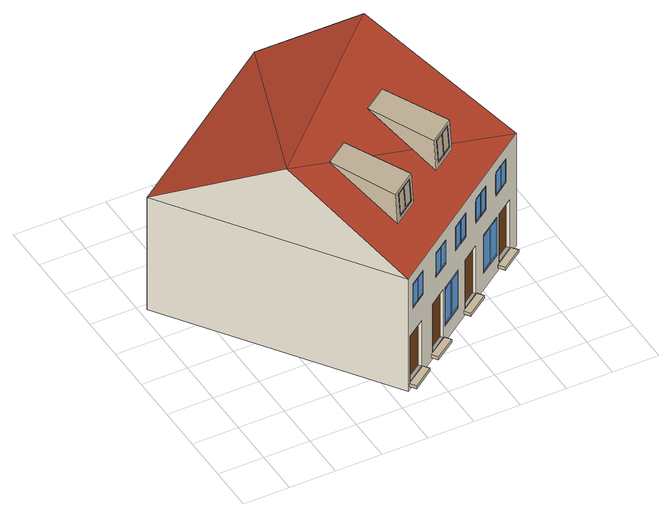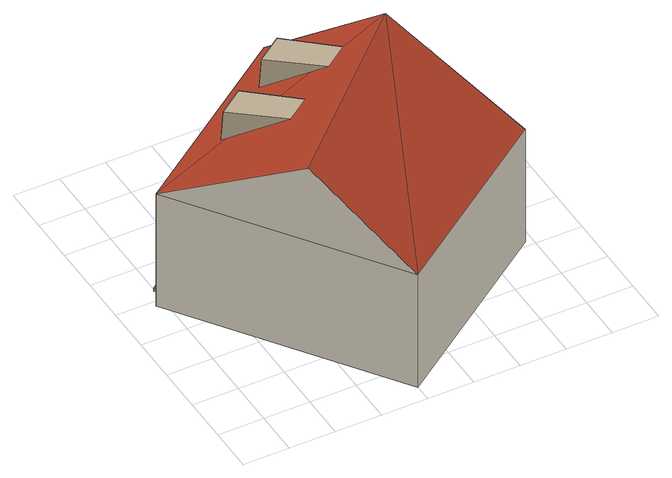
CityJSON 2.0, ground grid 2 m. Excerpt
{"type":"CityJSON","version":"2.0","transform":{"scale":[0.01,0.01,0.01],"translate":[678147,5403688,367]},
"CityObjects":{
"building1":{"type":"Building","attributes":{"measuredHeight":9.46},"children":["building1-1","building1-2","building1-3","building1-4","building1-5","building1-6"],"geometry":[{"type":"MultiSurface","lod":"3","boundaries":[[[0,1,2]],[[1,3,2]],[[3,1,4]],[[1,0,5]],[[6,7,3,4],[8,9,10,11],[12,13,14,15],[16,17,18,19],[20,21,22,23],[24,25,26,27],[28,29,30,31],[32,33,34,35],[36,37,38,39],[40,41,42,43],[44,45,46,47],[48,49,50,51]],[[52,6,4,5]],[[53,52,5,0]],[[7,53,0,3]],[[19,18,54,55]],[[13,12,56,57]],[[11,10,58,59]],[[15,14,60,61]],[[17,16,62,63]],[[9,8,64,65]],[[20,23,66,67]],[[22,21,68,69]],[[3,0,2]],[[4,1,5]],[[70,71,72,73]],[[74,75,71,70]],[[76,77,78,73]],[[79,80,81,82]],[[73,72,83,76]],[[84,85,86,87]],[[88,89,90,91]],[[92,93,94,95]],[[96,97,98,99]],[[25,24,27,26],[74,70,73,78,100,101,77,76]],[[102,103,104,105],[80,81,82,79]],[[90,89,106,107]],[[108,109,82,81]],[[26,110,111,27]],[[77,105,104,78]],[[107,109,112,113,108,114,91,90]],[[24,115,116,25]],[[72,71,75,83],[85,86,95,92]],[[76,83,75,74]],[[98,97,117,118]],[[112,79,82,109]],[[85,84,93,92]],[[119,120,96,99]],[[97,96,89,88]],[[101,102,105,77]],[[118,119,99,98],[93,84,87,94]],[[86,95,92,85]],[[114,121,88,91]],[[115,24,27,111]],[[110,26,25,116]],[[118,117,120,119]],[[107,106,121,114,108,109]],[[113,108,81,80]],[[78,104,103,100]],[[113,80,79,112]],[[87,86,95,94]],[[100,103,102,101]],[[116,115,111,110],[106,89,96,120,117,97,88,121]],[[122,123,124,125]],[[126,127,123,122]],[[128,129,130,125]],[[131,132,133,134]],[[125,124,135,128]],[[136,137,138,139]],[[140,141,142,143]],[[144,145,146,147]],[[148,149,150,151]],[[31,30,29,28],[126,122,125,130,152,153,129,128]],[[154,155,156,157],[132,133,134,131]],[[142,141,158,159]],[[160,161,134,133]],[[28,162,163,29]],[[129,157,156,130]],[[159,161,164,165,160,166,143,142]],[[30,167,168,31]],[[124,123,127,135],[137,138,147,144]],[[128,135,127,126]],[[150,149,169,170]],[[164,131,134,161]],[[137,136,145,144]],[[171,172,148,151]],[[149,148,141,140]],[[153,154,157,129]],[[170,171,151,150],[145,136,139,146]],[[138,147,144,137]],[[166,173,140,143]],[[167,30,29,163]],[[162,28,31,168]],[[170,169,172,171]],[[159,158,173,166,160,161]],[[165,160,133,132]],[[130,156,155,152]],[[165,132,131,164]],[[139,138,147,146]],[[152,155,154,153]],[[168,167,163,162],[158,141,148,172,169,149,140,173]],[[174,175,176,177]],[[178,179,175,174]],[[180,181,182,177]],[[183,184,185,186]],[[177,176,187,180]],[[188,189,190,191]],[[192,193,194,195]],[[196,197,198,199]],[[200,201,202,203]],[[34,33,32,35],[178,174,177,182,204,205,181,180]],[[206,207,208,209],[184,185,186,183]],[[194,193,210,211]],[[212,213,186,185]],[[35,214,215,32]],[[181,209,208,182]],[[211,213,216,217,212,218,195,194]],[[33,219,220,34]],[[176,175,179,187],[189,190,199,196]],[[180,187,179,178]],[[202,201,221,222]],[[216,183,186,213]],[[189,188,197,196]],[[223,224,200,203]],[[201,200,193,192]],[[205,206,209,181]],[[222,223,203,202],[197,188,191,198]],[[190,199,196,189]],[[218,225,192,195]],[[219,33,32,215]],[[214,35,34,220]],[[222,221,224,223]],[[211,210,225,218,212,213]],[[217,212,185,184]],[[182,208,207,204]],[[217,184,183,216]],[[191,190,199,198]],[[204,207,206,205]],[[220,219,215,214],[210,193,200,224,221,201,192,225]],[[57,56,61,60]],[[63,62,55,54]],[[65,64,59,58]],[[226,227,228,229]],[[230,231,227,226]],[[232,233,234,229]],[[235,236,237,238]],[[229,228,239,232]],[[240,241,242,243]],[[244,245,246,247]],[[248,249,250,251]],[[252,253,254,255]],[[38,37,36,39],[230,226,229,234,256,257,233,232]],[[258,259,260,261],[236,237,238,235]],[[246,245,262,263]],[[264,265,238,237]],[[39,266,267,36]],[[233,261,260,234]],[[263,265,268,269,264,270,247,246]],[[37,271,272,38]],[[228,227,231,239],[241,242,251,248]],[[232,239,231,230]],[[254,253,273,274]],[[268,235,238,265]],[[241,240,249,248]],[[275,276,252,255]],[[253,252,245,244]],[[257,258,261,233]],[[274,275,255,254],[249,240,243,250]],[[242,251,248,241]],[[270,277,244,247]],[[271,37,36,267]],[[266,39,38,272]],[[274,273,276,275]],[[263,262,277,270,264,265]],[[269,264,237,236]],[[234,260,259,256]],[[269,236,235,268]],[[243,242,251,250]],[[256,259,258,257]],[[272,271,267,266],[262,245,252,276,273,253,244,277]],[[278,279,280,281]],[[282,283,279,278]],[[284,285,286,281]],[[287,288,289,290]],[[281,280,291,284]],[[292,293,294,295]],[[296,297,298,299]],[[300,301,302,303]],[[304,305,306,307]],[[41,40,43,42],[282,278,281,286,308,309,285,284]],[[310,311,312,313],[288,289,290,287]],[[298,297,314,315]],[[316,317,290,289]],[[42,318,319,43]],[[285,313,312,286]],[[315,317,320,321,316,322,299,298]],[[40,323,324,41]],[[280,279,283,291],[293,294,303,300]],[[284,291,283,282]],[[306,305,325,326]],[[320,287,290,317]],[[293,292,301,300]],[[327,328,304,307]],[[305,304,297,296]],[[309,310,313,285]],[[326,327,307,306],[301,292,295,302]],[[294,303,300,293]],[[322,329,296,299]],[[323,40,43,319]],[[318,42,41,324]],[[326,325,328,327]],[[315,314,329,322,316,317]],[[321,316,289,288]],[[286,312,311,308]],[[321,288,287,320]],[[295,294,303,302]],[[308,311,310,309]],[[324,323,319,318],[314,297,304,328,325,305,296,329]],[[330,331,332,333]],[[334,335,336,337]],[[338,339,340,333]],[[333,332,341,338]],[[342,343,344,345]],[[346,347,348,349]],[[350,351,352,353]],[[354,355,331,330]],[[344,353,350,343]],[[356,357,347,346]],[[343,342,351,350]],[[358,359,360,361,362,363,349,348]],[[339,364,365,340]],[[362,359,337,336]],[[366,44,47,367]],[[361,362,336,335]],[[358,368,369,363,362,359]],[[370,371,365,364],[335,336,337,334]],[[361,335,334,360]],[[348,347,368,358]],[[367,372,373,366],[368,347,357,374,375,356,346,369]],[[376,374,357,377]],[[378,370,364,339]],[[338,341,355,354]],[[379,376,377,380],[351,342,345,352]],[[380,356,375,379]],[[363,369,346,349]],[[44,366,373,45]],[[372,46,45,373]],[[381,371,370,378]],[[360,334,337,359]],[[345,344,353,352]],[[47,46,45,44],[354,330,333,340,381,378,339,338]],[[357,356,380,377]],[[46,372,367,47]],[[379,375,374,376]],[[332,331,355,341],[343,344,353,350]],[[340,365,371,381]],[[69,68,67,66]],[[382,383,384,385]],[[386,387,388,389]],[[390,391,392,385]],[[385,384,393,390]],[[394,395,396,397]],[[398,399,400,401]],[[402,403,404,405]],[[406,407,383,382]],[[396,405,402,395]],[[408,409,399,398]],[[395,394,403,402]],[[410,411,412,413,414,415,401,400]],[[391,416,417,392]],[[414,411,389,388]],[[418,51,50,419]],[[413,414,388,387]],[[410,420,421,415,414,411]],[[422,423,417,416],[387,388,389,386]],[[413,387,386,412]],[[400,399,420,410]],[[419,424,425,418],[420,399,409,426,427,408,398,421]],[[428,426,409,429]],[[430,422,416,391]],[[390,393,407,406]],[[431,428,429,432],[403,394,397,404]],[[432,408,427,431]],[[415,421,398,401]],[[51,418,425,48]],[[424,49,48,425]],[[433,423,422,430]],[[412,386,389,411]],[[397,396,405,404]],[[50,49,48,51],[406,382,385,392,433,430,391,390]],[[409,408,432,429]],[[49,424,419,50]],[[431,427,426,428]],[[384,383,407,393],[395,396,405,402]],[[392,417,423,433]],[[53,7,6,52]],[[8,11,59,64]],[[12,15,61,56]],[[16,19,55,62]],[[21,20,67,68]],[[10,9,65,58]],[[18,17,63,54]],[[23,22,69,66]],[[14,13,57,60]]],"semantics":{"surfaces":[{"type":"RoofSurface","klumMaterialClass":"Ceramic","klumMaterialIndex":"D201","materialUncertainty":"0.3"},{"type":"WallSurface","klumMaterialIndex":"I202","materialUncertainty":"0.3","klumMaterialClass":"Plaster"},{"type":"WallSurface"},{"type":"Window","frameMaterialClass":"Plastic","frameMaterialUncertainty":"0.3","paneMaterialClass":"Glass"},{"type":"Door","klumMaterialClass":"Wood","klumMaterialIndex":"L101"},{"type":"GroundSurface"},{"type":"OuterCeilingSurface"},{"type":"OuterFloorSurface"}],"values":[0,0,0,0,1,2,2,2,2,2,2,2,2,2,2,2,2,2,3,3,3,3,3,3,3,3,3,3,3,3,3,3,3,3,3,3,3,3,3,3,3,3,3,3,3,3,3,3,3,3,3,3,3,3,3,3,3,3,3,3,3,3,3,3,3,3,3,3,3,3,3,3,3,3,3,3,3,3,3,3,3,3,3,3,3,3,3,3,3,3,3,3,3,3,3,3,3,3,3,3,3,3,3,3,3,3,3,3,3,3,3,3,3,3,3,3,3,3,3,3,3,3,3,3,3,3,3,3,3,3,3,3,4,4,4,3,3,3,3,3,3,3,3,3,3,3,3,3,3,3,3,3,3,3,3,3,3,3,3,3,3,3,3,3,3,3,3,3,3,3,3,3,3,3,3,3,3,3,3,3,3,3,3,3,3,3,3,3,3,3,3,3,3,3,3,3,3,3,3,3,3,3,3,3,3,3,3,3,3,3,3,3,3,3,3,3,3,3,3,3,3,3,3,3,3,3,3,3,3,3,3,3,3,3,3,3,3,3,3,3,3,3,3,3,3,3,3,3,3,4,3,3,3,3,3,3,3,3,3,3,3,3,3,3,3,3,3,3,3,3,3,3,3,3,3,3,3,3,3,3,3,3,3,3,3,3,3,3,5,6,6,6,6,7,7,7,7]}}]},
"building1-1":{"type":"BuildingInstallation","attributes":{"klumMaterialClass":"Ceramic","klumMaterialIndex":"D004","materialUncertainty":"0.3","relationToConstruction":"outside"},"parents":["building1"],"geometry":[{"type":"MultiSurface","lod":"3","boundaries":[[[434,435,436,437]],[[436,438,439,437]],[[440,441,439,438]],[[435,440,438,436]],[[441,434,437,439]],[[440,435,434,441]]]}]},
"building1-2":{"type":"BuildingInstallation","attributes":{"klumMaterialClass":"Ceramic","klumMaterialIndex":"D004","materialUncertainty":"0.3","relationToConstruction":"outside"},"parents":["building1"],"geometry":[{"type":"MultiSurface","lod":"3","boundaries":[[[442,443,444,445]],[[444,446,447,445]],[[448,449,447,446]],[[443,448,446,444]],[[449,442,445,447]],[[448,443,442,449]]]}]},
"building1-3":{"type":"BuildingInstallation","attributes":{"klumMaterialClass":"Ceramic","klumMaterialIndex":"D004","materialUncertainty":"0.3","relationToConstruction":"outside"},"parents":["building1"],"geometry":[{"type":"MultiSurface","lod":"3","boundaries":[[[450,451,452,453]],[[452,454,455,453]],[[456,457,455,454]],[[451,456,454,452]],[[457,450,453,455]],[[456,451,450,457]]]}]},
"building1-4":{"type":"BuildingInstallation","attributes":{"klumMaterialClass":"Ceramic","klumMaterialIndex":"D004","materialUncertainty":"0.3","relationToConstruction":"outside"},"parents":["building1"],"geometry":[{"type":"MultiSurface","lod":"3","boundaries":[[[458,459,460,461]],[[460,462,463,461]],[[464,465,463,462]],[[459,464,462,460]],[[465,458,461,463]],[[464,459,458,465]]]}]},
"building1-5":{"type":"BuildingInstallation","attributes":{"relationToConstruction":"outside"},"parents":["building1"],"geometry":[{"type":"MultiSurface","lod":"3","boundaries":[[[466,467,468,469]],[[470,471,472,473]],[[474,475,476,477]],[[478,479,480,481]],[[473,472,482,483]],[[484,485,486,487]],[[488,489,490,491]],[[476,475,492,493],[470,494,483,473]],[[471,470,494,495]],[[496,497,498,499],[489,500,501,490]],[[490,489,500,501]],[[502,503,466,469]],[[504,493,492,505]],[[506,507,491,488,508,509,481,480]],[[494,483,473,470]],[[510,499,498,511]],[[485,484,512,513]],[[514,515,503,502]],[[514,502,469,468],[472,471,495,482]],[[512,484,487,516],[517,479,466,503,515,467,478,518]],[[467,466,479,478]],[[509,518,478,481]],[[506,517,518,509,508,507]],[[519,516,487,486]],[[516,519,513,512]],[[508,507,501,500]],[[505,492,475,474]],[[495,494,483,482]],[[480,479,517,506]],[[488,508,500,489]],[[520,497,496,521]],[[511,498,497,520]],[[468,467,515,514]],[[477,476,493,504]],[[504,510,511,477]],[[521,496,499,510]],[[491,490,501,507]],[[522,523,524,525]],[[526,525,524]],[[522,527,523]],[[513,485,486,519],[505,474,477,511,520,521,510,504]],[[524,523,527,526],[513,519,486,485]],[[522,525,526,527]]]}]},
"building1-6":{"type":"BuildingInstallation","attributes":{"relationToConstruction":"outside"},"parents":["building1"],"geometry":[{"type":"MultiSurface","lod":"3","boundaries":[[[528,529,530,531]],[[532,533,534,535]],[[536,537,538,539]],[[540,541,542,543]],[[535,534,544,545]],[[546,547,548,549]],[[550,551,552,553]],[[538,537,554,555],[532,556,545,535]],[[533,532,556,557]],[[558,559,560,561],[551,562,563,552]],[[552,551,562,563]],[[564,565,528,531]],[[566,555,554,567]],[[568,569,553,550,570,571,543,542]],[[556,545,535,532]],[[572,561,560,573]],[[547,546,574,575]],[[576,577,565,564]],[[576,564,531,530],[534,533,557,544]],[[574,546,549,578],[579,541,528,565,577,529,540,580]],[[529,528,541,540]],[[571,580,540,543]],[[568,579,580,571,570,569]],[[581,578,549,548]],[[578,581,575,574]],[[570,569,563,562]],[[567,554,537,536]],[[557,556,545,544]],[[542,541,579,568]],[[550,570,562,551]],[[582,559,558,583]],[[573,560,559,582]],[[530,529,577,576]],[[539,538,555,566]],[[566,572,573,539]],[[583,558,561,572]],[[553,552,563,569]],[[584,585,586,587]],[[588,587,586]],[[584,589,585]],[[575,547,548,581],[567,536,539,573,582,583,572,566]],[[586,585,589,588],[575,581,548,547]],[[584,587,588,589]]]}]}
},
"vertices":[
[799,1521,591],[371,491,952],[1067,1145,952],[1439,623,591],[667,72,591],[31,972,591],[667,72,33],[1439,623,33],[913,247,308],[913,247,71],[836,193,71],[836,193,308],[1145,413,308],[1145,413,71],[1068,358,71],[1068,358,308],[1389,587,308],[1389,587,71],[1312,532,71],[1312,532,308],[675,78,299],[758,137,299],[758,137,75],[675,78,75],[698,95,538],[770,146,538],[770,146,418],[698,95,418],[933,262,418],[861,211,418],[861,211,538],[933,262,538],[1003,312,417],[1003,312,537],[1075,363,537],[1075,363,417],[1147,414,418],[1147,414,537],[1219,465,537],[1219,465,418],[1291,517,537],[1363,568,537],[1363,568,418],[1291,517,418],[1021,325,113],[926,257,113],[926,257,305],[1021,325,305],[1202,454,116],[1202,454,308],[1297,521,308],[1297,521,116],[31,972,33],[799,1521,33],[1304,544,71],[1304,544,308],[1138,424,308],[1138,424,71],[829,203,71],[829,203,308],[1061,369,71],[1061,369,308],[1380,598,308],[1380,598,71],[905,258,308],[905,258,71],[667,89,75],[667,89,299],[750,148,299],[750,148,75],[769,145,422],[768,147,422],[734,123,422],[735,121,422],[769,145,534],[768,147,534],[735,121,534],[734,120,534],[734,120,422],[732,121,530],[732,121,427],[699,98,427],[699,98,530],[734,123,534],[764,150,427],[767,146,427],[735,124,427],[732,128,427],[728,128,422],[728,128,534],[730,126,534],[730,126,422],[767,146,530],[764,150,530],[732,128,530],[735,124,530],[729,129,534],[729,129,422],[731,127,422],[731,127,534],[699,95,422],[699,95,534],[698,97,534],[698,97,422],[733,122,422],[733,122,534],[694,104,534],[696,102,534],[696,102,427],[696,102,530],[764,154,418],[693,103,418],[729,125,530],[729,125,427],[696,102,422],[693,103,538],[764,154,538],[763,153,422],[765,151,422],[765,151,534],[763,153,534],[694,104,422],[932,261,422],[930,263,422],[897,239,422],[898,237,422],[932,261,534],[930,263,534],[898,237,534],[897,236,534],[897,236,422],[895,237,530],[895,237,427],[862,214,427],[862,214,530],[897,239,534],[927,267,427],[930,262,427],[898,240,427],[895,244,427],[891,244,422],[891,244,534],[893,242,534],[893,242,422],[930,262,530],[927,267,530],[895,244,530],[898,240,530],[892,245,534],[892,245,422],[894,243,422],[894,243,534],[862,211,422],[862,211,534],[861,213,534],[861,213,422],[895,238,422],[895,238,534],[857,220,534],[858,218,534],[858,218,427],[858,218,530],[927,270,418],[855,219,418],[892,242,530],[892,242,427],[858,218,422],[855,219,538],[927,270,538],[926,269,422],[928,267,422],[928,267,534],[926,269,534],[857,220,422],[1074,362,421],[1072,364,421],[1039,340,421],[1040,338,421],[1074,362,533],[1072,364,533],[1040,338,533],[1039,337,533],[1039,337,421],[1036,339,528],[1036,339,426],[1004,315,426],[1004,315,528],[1039,340,533],[1069,368,426],[1071,363,426],[1040,341,426],[1037,345,426],[1033,345,421],[1033,345,533],[1034,343,533],[1034,343,421],[1071,363,528],[1069,368,528],[1037,345,528],[1040,341,528],[1034,346,533],[1034,346,421],[1036,344,421],[1036,344,533],[1004,312,421],[1004,312,533],[1003,314,533],[1003,314,421],[1037,339,421],[1037,339,533],[999,321,533],[1000,319,533],[1000,319,426],[1000,319,528],[1069,371,417],[997,320,417],[1033,343,528],[1033,343,426],[1000,319,421],[997,320,537],[1069,371,537],[1068,370,421],[1070,368,421],[1070,368,533],[1068,370,533],[999,321,421],[1217,464,421],[1216,467,421],[1182,442,421],[1184,440,421],[1217,464,534],[1216,467,534],[1184,440,534],[1182,439,534],[1182,439,421],[1180,441,529],[1180,441,426],[1147,417,426],[1147,417,529],[1182,442,534],[1212,470,426],[1215,466,426],[1183,443,426],[1180,447,426],[1177,448,421],[1177,448,534],[1178,446,534],[1178,446,421],[1215,466,529],[1212,470,529],[1180,447,529],[1183,443,529],[1178,448,534],[1178,448,421],[1179,446,421],[1179,446,534],[1148,415,421],[1148,415,534],[1146,417,534],[1146,417,421],[1181,442,421],[1181,442,534],[1142,423,534],[1144,421,534],[1144,421,426],[1144,421,529],[1213,473,418],[1141,422,418],[1177,445,529],[1177,445,426],[1144,421,421],[1141,422,537],[1213,473,537],[1212,473,421],[1213,471,421],[1213,471,534],[1212,473,534],[1142,423,421],[1361,567,421],[1360,569,421],[1326,545,421],[1328,543,421],[1361,567,534],[1360,569,534],[1328,543,534],[1326,542,534],[1326,542,421],[1324,543,529],[1324,543,426],[1291,520,426],[1291,520,529],[1326,545,534],[1356,572,426],[1359,568,426],[1327,546,426],[1324,550,426],[1321,550,421],[1321,550,534],[1322,548,534],[1322,548,421],[1359,568,529],[1356,572,529],[1324,550,529],[1327,546,529],[1322,551,534],[1322,551,421],[1323,549,421],[1323,549,534],[1292,517,421],[1292,517,534],[1290,520,534],[1290,520,421],[1325,544,421],[1325,544,534],[1286,526,534],[1288,524,534],[1288,524,426],[1288,524,529],[1357,576,418],[1285,525,418],[1321,547,529],[1321,547,426],[1288,524,421],[1285,525,537],[1357,576,537],[1356,575,421],[1357,573,421],[1357,573,534],[1356,575,534],[1286,526,421],[1019,323,119],[1018,325,119],[973,293,119],[975,291,119],[970,292,291],[970,292,127],[927,260,127],[927,260,291],[975,291,299],[973,290,299],[973,290,119],[973,293,299],[1014,329,127],[1017,325,127],[975,295,127],[972,299,127],[967,299,119],[967,299,299],[969,296,299],[969,296,119],[1017,325,291],[1014,329,291],[972,299,291],[975,295,291],[1019,323,299],[1018,325,299],[969,300,119],[969,300,299],[923,264,299],[923,264,291],[967,296,291],[967,296,127],[923,264,127],[923,264,119],[972,292,299],[972,292,119],[1015,333,113],[1015,333,305],[922,266,299],[922,266,119],[926,260,299],[926,260,119],[920,265,305],[920,265,113],[1014,332,299],[1014,332,119],[1015,330,299],[970,297,299],[927,258,299],[1015,330,119],[970,297,119],[927,258,119],[1296,520,122],[1294,522,122],[1250,490,122],[1251,488,122],[1247,488,294],[1247,488,130],[1203,457,130],[1203,457,294],[1251,488,302],[1249,487,302],[1249,487,122],[1250,490,302],[1290,526,130],[1293,521,130],[1251,492,130],[1248,496,130],[1244,495,122],[1244,495,302],[1245,493,302],[1245,493,122],[1293,521,294],[1290,526,294],[1248,496,294],[1251,492,294],[1296,520,302],[1294,522,302],[1245,496,122],[1245,496,302],[1200,461,302],[1200,461,294],[1244,492,294],[1244,492,130],[1200,461,130],[1200,461,122],[1248,489,302],[1248,489,122],[1292,530,116],[1292,530,308],[1198,463,302],[1198,463,122],[1202,457,302],[1202,457,122],[1196,462,308],[1196,462,116],[1290,529,302],[1290,529,122],[1292,526,302],[1246,494,302],[1203,455,302],[1292,526,122],[1246,494,122],[1203,455,122],
[825,185,68],[920,251,68],[920,251,53],[825,185,53],[939,225,53],[844,158,53],[939,225,68],[844,158,68],
[1302,523,67],[1396,589,67],[1396,589,52],[1302,523,52],[1415,563,52],[1321,496,52],[1415,563,67],[1321,496,67],
[1058,351,67],[1153,417,67],[1153,417,52],[1058,351,52],[1172,391,52],[1077,324,52],[1172,391,67],[1077,324,67],
[670,74,71],[765,140,71],[765,140,56],[670,74,56],[783,114,56],[689,47,56],[783,114,71],[689,47,71],
[1062,541,809],[1067,536,706],[1068,534,707],[1064,539,809],[1107,556,712],[1104,560,712],[1100,565,805],[1103,561,805],[1109,555,708],[1108,557,707],[1071,530,707],[1072,528,707],[1065,535,706],[1061,541,809],[1062,538,809],[1067,533,706],[1065,540,804],[1068,536,805],[1022,513,812],[1027,505,812],[1032,499,703],[1026,507,702],[1065,533,711],[1068,529,711],[1064,533,805],[1061,538,804],[1103,562,810],[1066,535,809],[1072,531,712],[1069,535,711],[1027,507,809],[1032,502,706],[1070,529,707],[1065,534,809],[1032,503,711],[1028,508,804],[1101,566,809],[1099,568,809],[1068,533,809],[1105,560,810],[1025,512,808],[1025,512,804],[1029,507,711],[1029,507,706],[1067,532,809],[1071,527,707],[1100,569,812],[1106,561,813],[1105,561,707],[1104,563,707],[1105,563,703],[1023,514,808],[1028,509,706],[1111,555,704],[1033,500,706],[1029,505,809],[950,792,888],[1125,564,685],[1012,483,685],[845,718,888],[1007,491,828],[1119,572,828],
[785,340,806],[789,334,704],[791,332,704],[786,338,806],[830,354,709],[827,358,709],[823,363,802],[826,359,803],[832,353,705],[831,355,705],[794,328,704],[795,326,705],[788,333,704],[784,339,806],[785,337,806],[790,332,704],[788,338,802],[791,334,802],[745,311,809],[751,303,810],[755,297,701],[749,306,700],[789,331,709],[791,327,709],[787,332,802],[784,336,802],[826,360,807],[789,334,807],[795,329,709],[792,333,709],[750,305,806],[755,300,704],[793,327,704],[788,333,807],[755,301,708],[751,306,802],[824,364,807],[822,366,807],[791,332,807],[828,358,807],[748,310,806],[748,310,801],[752,305,708],[752,305,704],[790,331,807],[794,325,705],[823,367,810],[829,359,811],[828,359,705],[827,361,704],[828,362,701],[746,312,806],[751,307,703],[834,354,702],[756,298,704],[752,304,806],[673,591,885],[848,362,683],[735,282,683],[568,516,885],[729,289,825],[842,370,825]
]}
